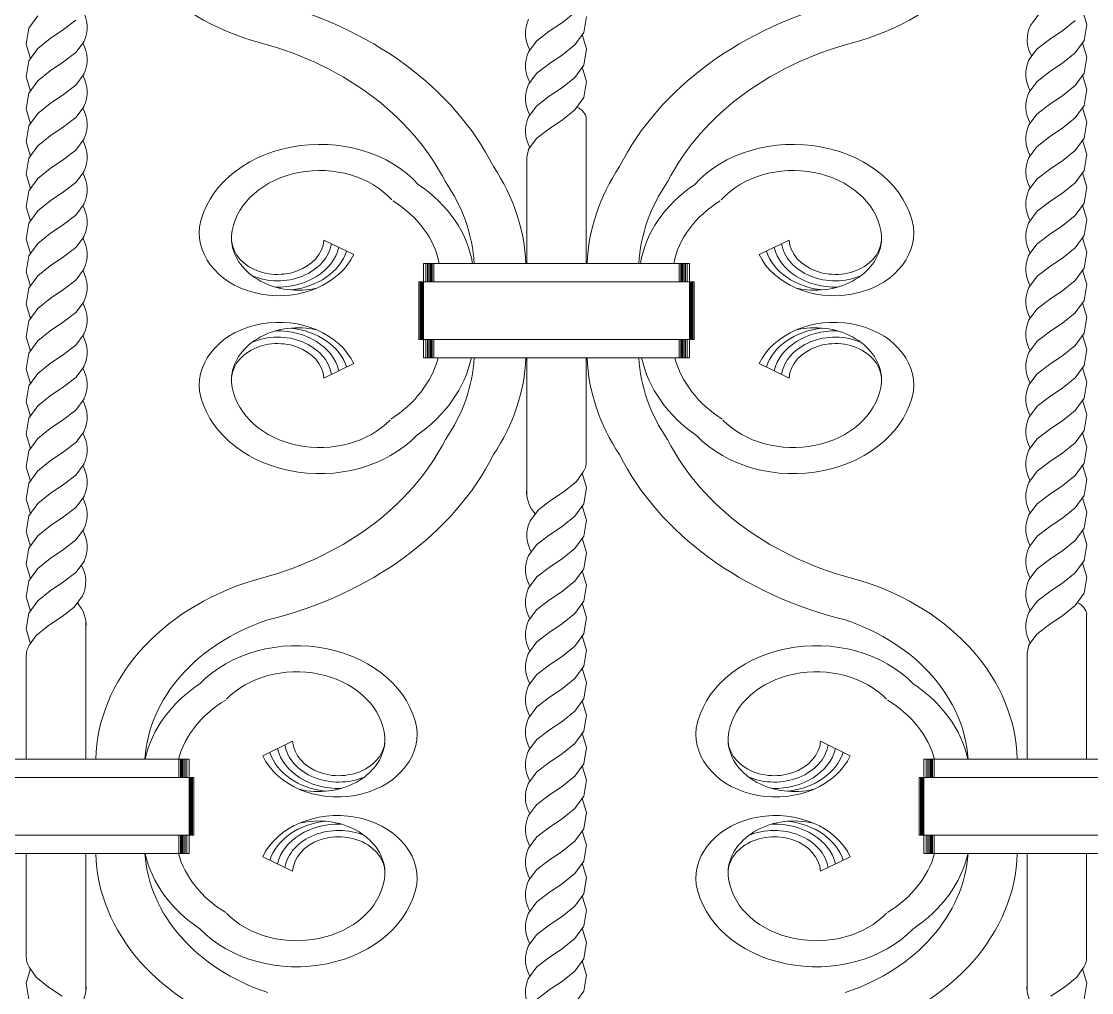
# Model space of a CAD drawing. Header units: inches. Extents: x 60.8 to 83.7, y 23.1 to 43.8.
# Drawn here: x 65.9705 to 66.3458, y 25.6661 to 26.0067 of the extents above; entities that cross this region are included whole.
import ezdxf

# ---------------------------------------------------------------- set-up
doc = ezdxf.new("R2010")
doc.units = ezdxf.units.IN
doc.header["$LTSCALE"] = 0.9
doc.header["$MEASUREMENT"] = 0

msp = doc.modelspace()

# ---------------------------------------------------------------- linework, layer by layer
at = {"lineweight": 9}
for p, q in [((66.34269, 26.01059), (66.34412, 26.00554)), ((65.9731, 26.00427), (65.97617, 26.00859)), ((65.98526, 26.00385), (65.98952, 26.00714)), ((66.16463, 26.00983), (66.16029, 26.00633)), ((66.16862, 26.0084), (66.1677, 26.00277)), ((66.3273, 26.00916), (66.32439, 26.00526)), ((66.34014, 26.00698), (66.33579, 26.00348)), ((65.97218, 25.99864), (65.9731, 26.00427)), ((65.98051, 26.0007), (65.98526, 26.00385)), ((66.15555, 26.00318), (66.15129, 25.99989)), ((66.16029, 26.00633), (66.15555, 26.00318)), ((66.1677, 26.00277), (66.16463, 25.99844)), ((66.32439, 26.00526), (66.32439, 26.00524)), ((66.33579, 26.00348), (66.33105, 26.00033)), ((66.34412, 26.00554), (66.34321, 25.99991)), ((65.97617, 25.9972), (65.98051, 26.0007)), ((65.98952, 25.99575), (65.99243, 25.99965)), ((65.99243, 25.99965), (65.99243, 25.99966)), ((66.15129, 25.99989), (66.14838, 25.99599)), ((66.16719, 26.00204), (66.16862, 25.997)), ((66.33105, 26.00033), (66.32679, 25.99704)), ((66.34321, 25.99991), (66.34014, 25.99559)), ((66.34269, 25.99919), (66.34412, 25.99415)), ((65.97362, 25.9936), (65.97218, 25.99864)), ((65.9731, 25.99287), (65.97617, 25.9972)), ((65.98526, 25.99246), (65.98952, 25.99575)), ((66.14838, 25.99599), (66.14837, 25.99597)), ((66.16463, 25.99844), (66.16029, 25.99494)), ((66.16862, 25.997), (66.1677, 25.99137)), ((66.32679, 25.99704), (66.32388, 25.99314)), ((66.34014, 25.99559), (66.33579, 25.99209)), ((65.97218, 25.98724), (65.9731, 25.99287)), ((65.98051, 25.9893), (65.98526, 25.99246)), ((66.15555, 25.99178), (66.15129, 25.9885)), ((66.16029, 25.99494), (66.15555, 25.99178)), ((66.1677, 25.99137), (66.16463, 25.98704)), ((66.32388, 25.99314), (66.32388, 25.99312)), ((66.33579, 25.99209), (66.33105, 25.98893)), ((66.34412, 25.99415), (66.34321, 25.98852)), ((65.97617, 25.9858), (65.98051, 25.9893)), ((65.98952, 25.98435), (65.99243, 25.98825)), ((65.99243, 25.98825), (65.99243, 25.98827)), ((66.15129, 25.9885), (66.14838, 25.9846)), ((66.16719, 25.99065), (66.16862, 25.98561)), ((66.33105, 25.98893), (66.32679, 25.98564)), ((66.34321, 25.98852), (66.34014, 25.98419)), ((66.34269, 25.9878), (66.34412, 25.98275)), ((65.97362, 25.9822), (65.97218, 25.98724)), ((65.9731, 25.98148), (65.97617, 25.9858)), ((65.98526, 25.98106), (65.98952, 25.98435)), ((66.14838, 25.9846), (66.14837, 25.98458)), ((66.16463, 25.98704), (66.16029, 25.98354)), ((66.16862, 25.98561), (66.1677, 25.97998)), ((66.32679, 25.98564), (66.32388, 25.98175)), ((66.34014, 25.98419), (66.33579, 25.98069)), ((65.97218, 25.97585), (65.9731, 25.98148)), ((65.98051, 25.97791), (65.98526, 25.98106)), ((66.15555, 25.98039), (66.15129, 25.9771)), ((66.16029, 25.98354), (66.15555, 25.98039)), ((66.32388, 25.98175), (66.32388, 25.98173)), ((66.33579, 25.98069), (66.33105, 25.97754)), ((66.34412, 25.98275), (66.34321, 25.97712)), ((65.97617, 25.97441), (65.98051, 25.97791)), ((65.98952, 25.97296), (65.99243, 25.97686)), ((65.99243, 25.97686), (65.99243, 25.97687)), ((66.15129, 25.9771), (66.14838, 25.9732)), ((66.1677, 25.97998), (66.16463, 25.97565)), ((66.33105, 25.97754), (66.32679, 25.97425)), ((66.34321, 25.97712), (66.34014, 25.9728)), ((66.34269, 25.9764), (66.34412, 25.97136)), ((65.97362, 25.97081), (65.97218, 25.97585)), ((65.9731, 25.97008), (65.97617, 25.97441)), ((65.98526, 25.96967), (65.98952, 25.97296)), ((66.14838, 25.9732), (66.14837, 25.97318)), ((66.16463, 25.97565), (66.16029, 25.97215)), ((66.32679, 25.97425), (66.32388, 25.97035)), ((66.34014, 25.9728), (66.33579, 25.9693)), ((65.97218, 25.96445), (65.9731, 25.97008)), ((65.98051, 25.96651), (65.98526, 25.96967)), ((66.15555, 25.96899), (66.15129, 25.96571)), ((66.16029, 25.97215), (66.15555, 25.96899)), ((66.16861, 25.92178), (66.16861, 25.97248)), ((66.32388, 25.97035), (66.32388, 25.97033)), ((66.33579, 25.9693), (66.33105, 25.96614)), ((66.34412, 25.97136), (66.34321, 25.96573)), ((65.97617, 25.96301), (65.98051, 25.96651)), ((65.98952, 25.96156), (65.99243, 25.96546)), ((65.99243, 25.96546), (65.99243, 25.96548)), ((66.15129, 25.96571), (66.14838, 25.96181)), ((66.33105, 25.96614), (66.32679, 25.96285)), ((66.34321, 25.96573), (66.34014, 25.9614)), ((65.97362, 25.95941), (65.97218, 25.96445)), ((65.9731, 25.95869), (65.97617, 25.96301)), ((65.98526, 25.95827), (65.98952, 25.96156)), ((66.14838, 25.96181), (66.14837, 25.96179)), ((66.32679, 25.96285), (66.32388, 25.95896)), ((66.34014, 25.9614), (66.33579, 25.9579)), ((66.34269, 25.96501), (66.34412, 25.95997)), ((65.97218, 25.95306), (65.9731, 25.95869)), ((65.98051, 25.95512), (65.98526, 25.95827)), ((66.32388, 25.95896), (66.32388, 25.95894)), ((66.33579, 25.9579), (66.33105, 25.95475)), ((66.34412, 25.95997), (66.34321, 25.95433)), ((65.97617, 25.95162), (65.98051, 25.95512)), ((65.98952, 25.95017), (65.99243, 25.95407)), ((65.99243, 25.95407), (65.99243, 25.95408)), ((66.1477, 25.92178), (66.1477, 25.95712)), ((66.33105, 25.95475), (66.32679, 25.95146)), ((66.34321, 25.95433), (66.34014, 25.95001)), ((65.97362, 25.94802), (65.97218, 25.95306)), ((65.9731, 25.94729), (65.97617, 25.95162)), ((65.98526, 25.94688), (65.98952, 25.95017)), ((66.32679, 25.95146), (66.32388, 25.94756)), ((66.34269, 25.95361), (66.34412, 25.94857)), ((65.97218, 25.94166), (65.9731, 25.94729)), ((65.98051, 25.94372), (65.98526, 25.94688)), ((66.32388, 25.94756), (66.32388, 25.94754)), ((66.33579, 25.94651), (66.33105, 25.94335)), ((66.34014, 25.95001), (66.33579, 25.94651)), ((66.34412, 25.94857), (66.34321, 25.94294)), ((65.97617, 25.94022), (65.98051, 25.94372)), ((65.98952, 25.93877), (65.99243, 25.94267)), ((65.99243, 25.94267), (65.99243, 25.94269)), ((66.33105, 25.94335), (66.32679, 25.94007)), ((66.34321, 25.94294), (66.34014, 25.93861)), ((65.97362, 25.93662), (65.97218, 25.94166)), ((65.9731, 25.9359), (65.97617, 25.94022)), ((66.32679, 25.94007), (66.32388, 25.93617)), ((66.34269, 25.94222), (66.34412, 25.93718)), ((65.97218, 25.93027), (65.9731, 25.9359)), ((65.98051, 25.93233), (65.98526, 25.93548)), ((65.98526, 25.93548), (65.98952, 25.93877)), ((66.32388, 25.93617), (66.32388, 25.93615)), ((66.33579, 25.93511), (66.33105, 25.93196)), ((66.34014, 25.93861), (66.33579, 25.93511)), ((66.34412, 25.93718), (66.34321, 25.93154)), ((65.97617, 25.92883), (65.98051, 25.93233)), ((65.98952, 25.92738), (65.99243, 25.93128)), ((65.99243, 25.93128), (65.99243, 25.93129)), ((66.33105, 25.93196), (66.32679, 25.92867)), ((66.34321, 25.93154), (66.34014, 25.92722)), ((65.97362, 25.92523), (65.97218, 25.93027)), ((65.9731, 25.9245), (65.97617, 25.92883)), ((66.08701, 25.92493), (66.07657, 25.93)), ((66.2293, 25.92493), (66.23974, 25.93)), ((66.32679, 25.92867), (66.32388, 25.92477)), ((66.34269, 25.93082), (66.34412, 25.92578)), ((65.97218, 25.91887), (65.9731, 25.9245)), ((65.98051, 25.92093), (65.98526, 25.92409)), ((65.98526, 25.92409), (65.98952, 25.92738)), ((66.32388, 25.92477), (66.32388, 25.92475)), ((66.34014, 25.92722), (66.33579, 25.92372)), ((66.34412, 25.92578), (66.34321, 25.92015)), ((65.97617, 25.91743), (65.98051, 25.92093)), ((66.11146, 25.92178), (66.11146, 25.88868)), ((66.11146, 25.92178), (66.11146, 25.91534)), ((66.11146, 25.92178), (66.11146, 25.91534)), ((66.11146, 25.92178), (66.11146, 25.88868)), ((66.11146, 25.92178), (66.20485, 25.92178)), ((66.20485, 25.92178), (66.11146, 25.92178)), ((66.11227, 25.92178), (66.11227, 25.91534)), ((66.11227, 25.92178), (66.11227, 25.91534)), ((66.11292, 25.92178), (66.11292, 25.91534)), ((66.11292, 25.92178), (66.11292, 25.91534)), ((66.11341, 25.92178), (66.11341, 25.91534)), ((66.11341, 25.92178), (66.11341, 25.91534)), ((66.11382, 25.92178), (66.11382, 25.91534)), ((66.11382, 25.92178), (66.11382, 25.91534)), ((66.11415, 25.92178), (66.11415, 25.91534)), ((66.11415, 25.92178), (66.11415, 25.91534)), ((66.11439, 25.92178), (66.11439, 25.91534)), ((66.11439, 25.92178), (66.11439, 25.91534)), ((66.11455, 25.92178), (66.11455, 25.91534)), ((66.11455, 25.92178), (66.11455, 25.91534)), ((66.11511, 25.92178), (66.11511, 25.91534)), ((66.11511, 25.92178), (66.11511, 25.91534)), ((66.2012, 25.92178), (66.2012, 25.91534)), ((66.2012, 25.92178), (66.2012, 25.91534)), ((66.20176, 25.92178), (66.20176, 25.91534)), ((66.20176, 25.92178), (66.20176, 25.91534)), ((66.20192, 25.92178), (66.20192, 25.91534)), ((66.20192, 25.92178), (66.20192, 25.91534)), ((66.20216, 25.92178), (66.20216, 25.91534)), ((66.20216, 25.92178), (66.20216, 25.91534)), ((66.20249, 25.92178), (66.20249, 25.91534)), ((66.20249, 25.92178), (66.20249, 25.91534)), ((66.2029, 25.92178), (66.2029, 25.91534)), ((66.2029, 25.92178), (66.2029, 25.91534)), ((66.20338, 25.92178), (66.20338, 25.91534)), ((66.20338, 25.92178), (66.20338, 25.91534)), ((66.20404, 25.92178), (66.20404, 25.91534)), ((66.20404, 25.92178), (66.20404, 25.91534)), ((66.20485, 25.92178), (66.20485, 25.88868)), ((66.20485, 25.92178), (66.20485, 25.91534)), ((66.20485, 25.92178), (66.20485, 25.91534)), ((66.20485, 25.92178), (66.20485, 25.88868)), ((66.33105, 25.92056), (66.32679, 25.91728)), ((66.33579, 25.92372), (66.33105, 25.92056)), ((66.34321, 25.92015), (66.34014, 25.91582)), ((65.97362, 25.91383), (65.97218, 25.91887)), ((65.9731, 25.91311), (65.97617, 25.91743)), ((65.98952, 25.91598), (65.99243, 25.91988)), ((65.99243, 25.91988), (65.99243, 25.9199)), ((66.32679, 25.91728), (66.32388, 25.91338)), ((66.34269, 25.91943), (66.34412, 25.91439)), ((65.97218, 25.90748), (65.9731, 25.91311)), ((65.98051, 25.90954), (65.98526, 25.91269)), ((65.98526, 25.91269), (65.98952, 25.91598)), ((66.10983, 25.91534), (66.10983, 25.89513)), ((66.10983, 25.91534), (66.10983, 25.89513)), ((66.10983, 25.91534), (66.20648, 25.91534)), ((66.20648, 25.91534), (66.10983, 25.91534)), ((66.11032, 25.91534), (66.11032, 25.89513)), ((66.11032, 25.91534), (66.11032, 25.89513)), ((66.11072, 25.91534), (66.11072, 25.89513)), ((66.11072, 25.91534), (66.11072, 25.89513)), ((66.11105, 25.91534), (66.11105, 25.89513)), ((66.11105, 25.91534), (66.11105, 25.89513)), ((66.11121, 25.91534), (66.11121, 25.89513)), ((66.11121, 25.91534), (66.11121, 25.89513)), ((66.2051, 25.91534), (66.2051, 25.89513)), ((66.2051, 25.91534), (66.2051, 25.89513)), ((66.20526, 25.91534), (66.20526, 25.89513)), ((66.20526, 25.91534), (66.20526, 25.89513)), ((66.20558, 25.91534), (66.20558, 25.89513)), ((66.20558, 25.91534), (66.20558, 25.89513)), ((66.20599, 25.91534), (66.20599, 25.89513)), ((66.20599, 25.91534), (66.20599, 25.89513)), ((66.20648, 25.91534), (66.20648, 25.89513)), ((66.20648, 25.91534), (66.20648, 25.89513)), ((66.32388, 25.91338), (66.32388, 25.91336)), ((66.34014, 25.91582), (66.33579, 25.91232)), ((66.34412, 25.91439), (66.34321, 25.90876)), ((65.97617, 25.90604), (65.98051, 25.90954)), ((66.33105, 25.90917), (66.32679, 25.90588)), ((66.33579, 25.91232), (66.33105, 25.90917)), ((66.34321, 25.90876), (66.34014, 25.90443)), ((65.97362, 25.90244), (65.97218, 25.90748)), ((65.9731, 25.90171), (65.97617, 25.90604)), ((65.98952, 25.90459), (65.99243, 25.90849)), ((65.99243, 25.90849), (65.99243, 25.9085)), ((66.32679, 25.90588), (66.32388, 25.90198)), ((66.34269, 25.90803), (66.34412, 25.90299)), ((65.97218, 25.89608), (65.9731, 25.90171)), ((65.98051, 25.89815), (65.98526, 25.9013)), ((65.98526, 25.9013), (65.98952, 25.90459)), ((66.32388, 25.90198), (66.32388, 25.90196)), ((66.34014, 25.90443), (66.33579, 25.90093)), ((66.34412, 25.90299), (66.34321, 25.89736)), ((65.97617, 25.89464), (65.98051, 25.89815)), ((66.33105, 25.89777), (66.32679, 25.89449)), ((66.33579, 25.90093), (66.33105, 25.89777)), ((65.97362, 25.89104), (65.97218, 25.89608)), ((65.9731, 25.89032), (65.97617, 25.89464)), ((65.98952, 25.89319), (65.99243, 25.89709)), ((65.99243, 25.89709), (65.99243, 25.89711)), ((66.10983, 25.89513), (66.20648, 25.89513)), ((66.20648, 25.89513), (66.10983, 25.89513)), ((66.11146, 25.89513), (66.11146, 25.88868)), ((66.11146, 25.89513), (66.11146, 25.88868)), ((66.11227, 25.89513), (66.11227, 25.88868)), ((66.11227, 25.89513), (66.11227, 25.88868)), ((66.11292, 25.89513), (66.11292, 25.88868)), ((66.11292, 25.89513), (66.11292, 25.88868)), ((66.11341, 25.89513), (66.11341, 25.88868)), ((66.11341, 25.89513), (66.11341, 25.88868)), ((66.11382, 25.89513), (66.11382, 25.88868)), ((66.11382, 25.89513), (66.11382, 25.88868)), ((66.11415, 25.89513), (66.11415, 25.88868)), ((66.11415, 25.89513), (66.11415, 25.88868)), ((66.11439, 25.89513), (66.11439, 25.88868)), ((66.11439, 25.89513), (66.11439, 25.88868)), ((66.11455, 25.89513), (66.11455, 25.88868)), ((66.11455, 25.89513), (66.11455, 25.88868)), ((66.11511, 25.89513), (66.11511, 25.88868)), ((66.11511, 25.89513), (66.11511, 25.88868)), ((66.2012, 25.89513), (66.2012, 25.88868)), ((66.2012, 25.89513), (66.2012, 25.88868)), ((66.20176, 25.89513), (66.20176, 25.88868)), ((66.20176, 25.89513), (66.20176, 25.88868)), ((66.20192, 25.89513), (66.20192, 25.88868)), ((66.20192, 25.89513), (66.20192, 25.88868)), ((66.20216, 25.89513), (66.20216, 25.88868)), ((66.20216, 25.89513), (66.20216, 25.88868)), ((66.20249, 25.89513), (66.20249, 25.88868)), ((66.20249, 25.89513), (66.20249, 25.88868)), ((66.2029, 25.89513), (66.2029, 25.88868)), ((66.2029, 25.89513), (66.2029, 25.88868)), ((66.20338, 25.89513), (66.20338, 25.88868)), ((66.20338, 25.89513), (66.20338, 25.88868)), ((66.20404, 25.89513), (66.20404, 25.88868)), ((66.20404, 25.89513), (66.20404, 25.88868)), ((66.20485, 25.89513), (66.20485, 25.88868)), ((66.20485, 25.89513), (66.20485, 25.88868)), ((66.32679, 25.89449), (66.32388, 25.89059)), ((66.34321, 25.89736), (66.34014, 25.89303)), ((66.34269, 25.89664), (66.34412, 25.8916)), ((65.97218, 25.88469), (65.9731, 25.89032)), ((65.98526, 25.88991), (65.98952, 25.89319)), ((66.32388, 25.89059), (66.32388, 25.89057)), ((66.34014, 25.89303), (66.33579, 25.88953)), ((66.34412, 25.8916), (66.34321, 25.88597)), ((65.97617, 25.88325), (65.98051, 25.88675)), ((65.98051, 25.88675), (65.98526, 25.88991)), ((66.08701, 25.8867), (66.07657, 25.88162)), ((66.11146, 25.88868), (66.20485, 25.88868)), ((66.20485, 25.88868), (66.11146, 25.88868)), ((66.1477, 25.84085), (66.1477, 25.88868)), ((66.16861, 25.85238), (66.16861, 25.88868)), ((66.2293, 25.8867), (66.23974, 25.88162)), ((66.33105, 25.88638), (66.32679, 25.88309)), ((66.33579, 25.88953), (66.33105, 25.88638)), ((65.97362, 25.87965), (65.97218, 25.88469)), ((65.9731, 25.87892), (65.97617, 25.88325)), ((65.98952, 25.8818), (65.99243, 25.8857)), ((65.99243, 25.8857), (65.99243, 25.88571)), ((66.32679, 25.88309), (66.32388, 25.87919)), ((66.34321, 25.88597), (66.34014, 25.88164)), ((66.34269, 25.88524), (66.34412, 25.8802)), ((65.97218, 25.87329), (65.9731, 25.87892)), ((65.98526, 25.87851), (65.98952, 25.8818)), ((66.32388, 25.87919), (66.32388, 25.87917)), ((66.34014, 25.88164), (66.33579, 25.87814)), ((66.34412, 25.8802), (66.34321, 25.87457)), ((65.97617, 25.87185), (65.98051, 25.87536)), ((65.98051, 25.87536), (65.98526, 25.87851)), ((66.33105, 25.87498), (66.32679, 25.8717)), ((66.33579, 25.87814), (66.33105, 25.87498)), ((65.97362, 25.86825), (65.97218, 25.87329)), ((65.9731, 25.86753), (65.97617, 25.87185)), ((65.98952, 25.8704), (65.99243, 25.8743)), ((65.99243, 25.8743), (65.99243, 25.87432)), ((66.32679, 25.8717), (66.32388, 25.8678)), ((66.34321, 25.87457), (66.34014, 25.87024)), ((66.34269, 25.87385), (66.34412, 25.86881)), ((65.97218, 25.8619), (65.9731, 25.86753)), ((65.98526, 25.86712), (65.98952, 25.8704)), ((66.32388, 25.8678), (66.32388, 25.86778)), ((66.34014, 25.87024), (66.33579, 25.86674)), ((66.34412, 25.86881), (66.34321, 25.86318)), ((65.97617, 25.86046), (65.98051, 25.86396)), ((65.98051, 25.86396), (65.98526, 25.86712)), ((66.33579, 25.86674), (66.33105, 25.86359)), ((65.97362, 25.85686), (65.97218, 25.8619)), ((65.9731, 25.85613), (65.97617, 25.86046)), ((65.98952, 25.85901), (65.99243, 25.86291)), ((65.99243, 25.86291), (65.99243, 25.86292)), ((66.32679, 25.8603), (66.32388, 25.8564)), ((66.33105, 25.86359), (66.32679, 25.8603)), ((66.34321, 25.86318), (66.34014, 25.85885)), ((66.34269, 25.86245), (66.34412, 25.85741)), ((65.98526, 25.85572), (65.98952, 25.85901)), ((66.32388, 25.8564), (66.32388, 25.85638)), ((66.34014, 25.85885), (66.33579, 25.85535)), ((66.34412, 25.85741), (66.34321, 25.85178)), ((65.97218, 25.8505), (65.9731, 25.85613)), ((65.97617, 25.84906), (65.98051, 25.85257)), ((65.98051, 25.85257), (65.98526, 25.85572)), ((66.33579, 25.85535), (66.33105, 25.85219)), ((65.97362, 25.84546), (65.97218, 25.8505)), ((65.9731, 25.84474), (65.97617, 25.84906)), ((65.98952, 25.84761), (65.99243, 25.85151)), ((65.99243, 25.85151), (65.99243, 25.85153)), ((66.32679, 25.84891), (66.32388, 25.84501)), ((66.33105, 25.85219), (66.32679, 25.84891)), ((66.34321, 25.85178), (66.34014, 25.84745)), ((66.34269, 25.85106), (66.34412, 25.84602)), ((65.98526, 25.84433), (65.98952, 25.84761)), ((66.16515, 25.84533), (66.1608, 25.84183)), ((66.16727, 25.84833), (66.16515, 25.84533)), ((66.16719, 25.84821), (66.16862, 25.84317)), ((66.32388, 25.84501), (66.32388, 25.84499)), ((66.34014, 25.84745), (66.33579, 25.84395)), ((66.34412, 25.84602), (66.34321, 25.84039)), ((65.97218, 25.83911), (65.9731, 25.84474)), ((65.98051, 25.84117), (65.98526, 25.84433)), ((66.1608, 25.84183), (66.15606, 25.83867)), ((66.16862, 25.84317), (66.1677, 25.83754)), ((66.33579, 25.84395), (66.33105, 25.8408)), ((65.97362, 25.83407), (65.97218, 25.83911)), ((65.9731, 25.83334), (65.97617, 25.83767)), ((65.97617, 25.83767), (65.98051, 25.84117)), ((65.98952, 25.83622), (65.99243, 25.84012)), ((65.99243, 25.84012), (65.99243, 25.84013)), ((66.15606, 25.83867), (66.1518, 25.83538)), ((66.1677, 25.83754), (66.16463, 25.83321)), ((66.32679, 25.83751), (66.32388, 25.83361)), ((66.33105, 25.8408), (66.32679, 25.83751)), ((66.34321, 25.84039), (66.34014, 25.83606)), ((66.34269, 25.83966), (66.34412, 25.83462)), ((65.98526, 25.83293), (65.98952, 25.83622)), ((66.1518, 25.83538), (66.14889, 25.83149)), ((66.16719, 25.83681), (66.16862, 25.83177)), ((66.34014, 25.83606), (66.33579, 25.83256)), ((66.34412, 25.83462), (66.34321, 25.82899)), ((65.97218, 25.82771), (65.9731, 25.83334)), ((65.98051, 25.82978), (65.98526, 25.83293)), ((66.14889, 25.83149), (66.14889, 25.83147)), ((66.16463, 25.83321), (66.16029, 25.82971)), ((66.16862, 25.83177), (66.1677, 25.82614)), ((66.32388, 25.83361), (66.32388, 25.8336)), ((66.33579, 25.83256), (66.33105, 25.8294)), ((65.97362, 25.82267), (65.97218, 25.82771)), ((65.9731, 25.82195), (65.97617, 25.82628)), ((65.97617, 25.82628), (65.98051, 25.82978)), ((65.98952, 25.82482), (65.99243, 25.82872)), ((65.99243, 25.82872), (65.99243, 25.82874)), ((66.15555, 25.82655), (66.15129, 25.82327)), ((66.16029, 25.82971), (66.15555, 25.82655)), ((66.33105, 25.8294), (66.32679, 25.82612)), ((66.34321, 25.82899), (66.34014, 25.82467)), ((66.34269, 25.82827), (66.34412, 25.82323)), ((65.98526, 25.82154), (65.98952, 25.82482)), ((66.15129, 25.82327), (66.14838, 25.81937)), ((66.1677, 25.82614), (66.16463, 25.82181)), ((66.16719, 25.82542), (66.16862, 25.82038)), ((66.32679, 25.82612), (66.32388, 25.82222)), ((66.34014, 25.82467), (66.33579, 25.82116)), ((66.34412, 25.82323), (66.34321, 25.8176)), ((65.97218, 25.81632), (65.9731, 25.82195)), ((65.98051, 25.81838), (65.98526, 25.82154)), ((66.14838, 25.81937), (66.14837, 25.81935)), ((66.16463, 25.82181), (66.16029, 25.81831)), ((66.16862, 25.82038), (66.1677, 25.81475)), ((66.32388, 25.82222), (66.32388, 25.8222)), ((66.33579, 25.82116), (66.33105, 25.81801)), ((65.97362, 25.81128), (65.97218, 25.81632)), ((65.97617, 25.81488), (65.98051, 25.81838)), ((65.98952, 25.81343), (65.99243, 25.81733)), ((65.99243, 25.81733), (65.99243, 25.81735)), ((66.15555, 25.81516), (66.15129, 25.81187)), ((66.16029, 25.81831), (66.15555, 25.81516)), ((66.33105, 25.81801), (66.32679, 25.81472)), ((66.34321, 25.8176), (66.34014, 25.81327)), ((66.34269, 25.81687), (66.34412, 25.81183)), ((65.9731, 25.81055), (65.97617, 25.81488)), ((65.98526, 25.81014), (65.98952, 25.81343)), ((66.15129, 25.81187), (66.14838, 25.80797)), ((66.1677, 25.81475), (66.16463, 25.81042)), ((66.16719, 25.81402), (66.16862, 25.80898)), ((66.32679, 25.81472), (66.32388, 25.81082)), ((66.34014, 25.81327), (66.33579, 25.80977)), ((66.34412, 25.81183), (66.34321, 25.8062)), ((65.97218, 25.80492), (65.9731, 25.81055)), ((65.98051, 25.80699), (65.98526, 25.81014)), ((66.14838, 25.80797), (66.14837, 25.80795)), ((66.16463, 25.81042), (66.16029, 25.80692)), ((66.16862, 25.80898), (66.1677, 25.80335)), ((66.32388, 25.81082), (66.32388, 25.81081)), ((66.33579, 25.80977), (66.33105, 25.80661)), ((65.97362, 25.79988), (65.97218, 25.80492)), ((65.97617, 25.80349), (65.98051, 25.80699)), ((65.98901, 25.80131), (65.99192, 25.80521)), ((65.99192, 25.80521), (65.99192, 25.80523)), ((66.15555, 25.80376), (66.15129, 25.80048)), ((66.16029, 25.80692), (66.15555, 25.80376)), ((66.33105, 25.80661), (66.32679, 25.80333)), ((66.34321, 25.8062), (66.34014, 25.80188)), ((65.9731, 25.79916), (65.97617, 25.80349)), ((65.98474, 25.79802), (65.98901, 25.80131)), ((66.15129, 25.80048), (66.14838, 25.79658)), ((66.1677, 25.80335), (66.16463, 25.79902)), ((66.16719, 25.80263), (66.16862, 25.79759)), ((66.32679, 25.80333), (66.32388, 25.79943)), ((66.34014, 25.80188), (66.33579, 25.79837)), ((65.97218, 25.79353), (65.9731, 25.79916)), ((65.98, 25.79487), (65.98474, 25.79802)), ((66.14838, 25.79658), (66.14837, 25.79656)), ((66.16463, 25.79902), (66.16029, 25.79552)), ((66.16862, 25.79759), (66.1677, 25.79196)), ((66.32388, 25.79943), (66.32388, 25.79941)), ((66.33579, 25.79837), (66.33105, 25.79522)), ((66.34411, 25.74801), (66.34411, 25.79871)), ((65.97362, 25.78849), (65.97218, 25.79353)), ((65.97566, 25.79137), (65.98, 25.79487)), ((65.99311, 25.79584), (65.99311, 25.74801)), ((66.16029, 25.79552), (66.15555, 25.79237)), ((66.33105, 25.79522), (66.32679, 25.79193)), ((65.97353, 25.78837), (65.97566, 25.79137)), ((66.15129, 25.78908), (66.14838, 25.78518)), ((66.15555, 25.79237), (66.15129, 25.78908)), ((66.1677, 25.79196), (66.16463, 25.78763)), ((66.16719, 25.79123), (66.16862, 25.78619)), ((66.32679, 25.79193), (66.32388, 25.78803)), ((66.14838, 25.78518), (66.14837, 25.78516)), ((66.16463, 25.78763), (66.16029, 25.78413)), ((66.16862, 25.78619), (66.1677, 25.78056)), ((66.32388, 25.78803), (66.32388, 25.78802)), ((65.97219, 25.78432), (65.97219, 25.74801)), ((66.16029, 25.78413), (66.15555, 25.78097)), ((66.3232, 25.74801), (66.3232, 25.78334)), ((66.15129, 25.77769), (66.14838, 25.77379)), ((66.15555, 25.78097), (66.15129, 25.77769)), ((66.1677, 25.78056), (66.16463, 25.77623)), ((66.16719, 25.77984), (66.16862, 25.7748)), ((66.14838, 25.77379), (66.14837, 25.77377)), ((66.16463, 25.77623), (66.16029, 25.77273)), ((66.16862, 25.7748), (66.1677, 25.76917)), ((66.16029, 25.77273), (66.15555, 25.76958)), ((66.15129, 25.76629), (66.14838, 25.76239)), ((66.15555, 25.76958), (66.15129, 25.76629)), ((66.1677, 25.76917), (66.16463, 25.76484)), ((66.16719, 25.76844), (66.16862, 25.7634)), ((66.14838, 25.76239), (66.14837, 25.76237)), ((66.16463, 25.76484), (66.16029, 25.76134)), ((66.16862, 25.7634), (66.1677, 25.75777)), ((66.16029, 25.76134), (66.15555, 25.75818)), ((66.15129, 25.7549), (66.14838, 25.751)), ((66.15555, 25.75818), (66.15129, 25.7549)), ((66.1677, 25.75777), (66.16463, 25.75345)), ((66.16719, 25.75705), (66.16862, 25.75201)), ((66.05511, 25.74916), (66.06555, 25.75423)), ((66.16463, 25.75345), (66.16029, 25.74994)), ((66.16862, 25.75201), (66.1677, 25.74638)), ((66.26119, 25.74916), (66.25076, 25.75423)), ((66.02935, 25.74801), (65.93595, 25.74801)), ((66.0257, 25.74156), (66.0257, 25.74801)), ((66.02625, 25.74156), (66.02625, 25.74801)), ((66.02642, 25.74156), (66.02642, 25.74801)), ((66.02666, 25.74156), (66.02666, 25.74801)), ((66.02699, 25.74156), (66.02699, 25.74801)), ((66.02739, 25.74156), (66.02739, 25.74801)), ((66.02788, 25.74156), (66.02788, 25.74801)), ((66.02853, 25.74156), (66.02853, 25.74801)), ((66.02935, 25.74156), (66.02935, 25.74801)), ((66.02935, 25.73146), (66.02935, 25.74801)), ((66.14838, 25.751), (66.14837, 25.75098)), ((66.16029, 25.74994), (66.15555, 25.74679)), ((66.28696, 25.74801), (66.38035, 25.74801)), ((66.28696, 25.73146), (66.28696, 25.74801)), ((66.28696, 25.74156), (66.28696, 25.74801)), ((66.28778, 25.74156), (66.28778, 25.74801)), ((66.28843, 25.74156), (66.28843, 25.74801)), ((66.28892, 25.74156), (66.28892, 25.74801)), ((66.28932, 25.74156), (66.28932, 25.74801)), ((66.28965, 25.74156), (66.28965, 25.74801)), ((66.28989, 25.74156), (66.28989, 25.74801)), ((66.29006, 25.74156), (66.29006, 25.74801)), ((66.29061, 25.74156), (66.29061, 25.74801)), ((66.15555, 25.74679), (66.15129, 25.7435)), ((66.1677, 25.74638), (66.16463, 25.74205)), ((66.16719, 25.74565), (66.16862, 25.74061)), ((66.03098, 25.74156), (65.93433, 25.74156)), ((66.02959, 25.73146), (66.02959, 25.74156)), ((66.02976, 25.73146), (66.02976, 25.74156)), ((66.03008, 25.73146), (66.03008, 25.74156)), ((66.03049, 25.73146), (66.03049, 25.74156)), ((66.03098, 25.73146), (66.03098, 25.74156)), ((66.15129, 25.7435), (66.14838, 25.7396)), ((66.16463, 25.74205), (66.16029, 25.73855)), ((66.16862, 25.74061), (66.1677, 25.73498)), ((66.28533, 25.74156), (66.38198, 25.74156)), ((66.28533, 25.73146), (66.28533, 25.74156)), ((66.28582, 25.73146), (66.28582, 25.74156)), ((66.28623, 25.73146), (66.28623, 25.74156)), ((66.28655, 25.73146), (66.28655, 25.74156)), ((66.28672, 25.73146), (66.28672, 25.74156)), ((66.14838, 25.7396), (66.14837, 25.73959)), ((66.16029, 25.73855), (66.15555, 25.73539)), ((66.15555, 25.73539), (66.15129, 25.73211)), ((66.1677, 25.73498), (66.1652, 25.73146)), ((66.16719, 25.73426), (66.16798, 25.73146)), ((66.02935, 25.73146), (66.02935, 25.71491)), ((66.02959, 25.73146), (66.02959, 25.72136)), ((66.02976, 25.73146), (66.02976, 25.72136)), ((66.03008, 25.73146), (66.03008, 25.72136)), ((66.03049, 25.73146), (66.03049, 25.72136)), ((66.03098, 25.73146), (66.03098, 25.72136)), ((66.1508, 25.73146), (66.14838, 25.72821)), ((66.15129, 25.73211), (66.1508, 25.73146)), ((66.16463, 25.73066), (66.16029, 25.72715)), ((66.1652, 25.73146), (66.16463, 25.73066)), ((66.16862, 25.72922), (66.1677, 25.72359)), ((66.16798, 25.73146), (66.16862, 25.72922)), ((66.28533, 25.73146), (66.28533, 25.72136)), ((66.28582, 25.73146), (66.28582, 25.72136)), ((66.28623, 25.73146), (66.28623, 25.72136)), ((66.28655, 25.73146), (66.28655, 25.72136)), ((66.28672, 25.73146), (66.28672, 25.72136)), ((66.28696, 25.73146), (66.28696, 25.71491)), ((66.14838, 25.72821), (66.14837, 25.72819)), ((66.16029, 25.72715), (66.15555, 25.724)), ((66.03098, 25.72136), (65.93433, 25.72136)), ((66.0257, 25.72136), (66.0257, 25.71491)), ((66.02625, 25.72136), (66.02625, 25.71491)), ((66.02642, 25.72136), (66.02642, 25.71491)), ((66.02666, 25.72136), (66.02666, 25.71491)), ((66.02699, 25.72136), (66.02699, 25.71491)), ((66.02739, 25.72136), (66.02739, 25.71491)), ((66.02788, 25.72136), (66.02788, 25.71491)), ((66.02853, 25.72136), (66.02853, 25.71491)), ((66.02935, 25.72136), (66.02935, 25.71491)), ((66.15555, 25.724), (66.15129, 25.72071)), ((66.1677, 25.72359), (66.16463, 25.71926)), ((66.16719, 25.72286), (66.16862, 25.71782)), ((66.28533, 25.72136), (66.38198, 25.72136)), ((66.28696, 25.72136), (66.28696, 25.71491)), ((66.28778, 25.72136), (66.28778, 25.71491)), ((66.28843, 25.72136), (66.28843, 25.71491)), ((66.28892, 25.72136), (66.28892, 25.71491)), ((66.28932, 25.72136), (66.28932, 25.71491)), ((66.28965, 25.72136), (66.28965, 25.71491)), ((66.28989, 25.72136), (66.28989, 25.71491)), ((66.29006, 25.72136), (66.29006, 25.71491)), ((66.29061, 25.72136), (66.29061, 25.71491)), ((66.15129, 25.72071), (66.14838, 25.71681)), ((66.16463, 25.71926), (66.16029, 25.71576)), ((66.16862, 25.71782), (66.1677, 25.71219)), ((66.02935, 25.71491), (65.93595, 25.71491)), ((65.97219, 25.6786), (65.97219, 25.71491)), ((65.99311, 25.66708), (65.99311, 25.71491)), ((66.05511, 25.71376), (66.06555, 25.70869)), ((66.14838, 25.71681), (66.14837, 25.7168)), ((66.16029, 25.71576), (66.15555, 25.7126)), ((66.26119, 25.71376), (66.25076, 25.70869)), ((66.28696, 25.71491), (66.38035, 25.71491)), ((66.3232, 25.66708), (66.3232, 25.71491)), ((66.34411, 25.6786), (66.34411, 25.71491)), ((66.15555, 25.7126), (66.15129, 25.70932)), ((66.1677, 25.71219), (66.16463, 25.70787)), ((66.16719, 25.71147), (66.16862, 25.70643)), ((66.15129, 25.70932), (66.14838, 25.70542)), ((66.16463, 25.70787), (66.16029, 25.70436)), ((66.16862, 25.70643), (66.1677, 25.7008)), ((66.14838, 25.70542), (66.14837, 25.7054)), ((66.16029, 25.70436), (66.15555, 25.70121)), ((66.15555, 25.70121), (66.15129, 25.69792)), ((66.1677, 25.7008), (66.16463, 25.69647)), ((66.16719, 25.70007), (66.16862, 25.69503)), ((66.15129, 25.69792), (66.14838, 25.69402)), ((66.16463, 25.69647), (66.16029, 25.69297)), ((66.16862, 25.69503), (66.1677, 25.6894)), ((66.14838, 25.69402), (66.14837, 25.69401)), ((66.16029, 25.69297), (66.15555, 25.68981)), ((66.15555, 25.68981), (66.15129, 25.68653)), ((66.1677, 25.6894), (66.16463, 25.68508)), ((66.16719, 25.68868), (66.16862, 25.68364)), ((66.15129, 25.68653), (66.14838, 25.68263)), ((66.16463, 25.68508), (66.16029, 25.68157)), ((66.16862, 25.68364), (66.1677, 25.67801)), ((66.14838, 25.68263), (66.14837, 25.68261)), ((66.16029, 25.68157), (66.15555, 25.67842)), ((66.15555, 25.67842), (66.15129, 25.67513)), ((66.1677, 25.67801), (66.16463, 25.67368)), ((66.16719, 25.67728), (66.16862, 25.67224)), ((65.97362, 25.67443), (65.97218, 25.66939)), ((65.97353, 25.67455), (65.97566, 25.67155)), ((66.15129, 25.67513), (66.14838, 25.67123)), ((66.16463, 25.67368), (66.16029, 25.67018)), ((66.34278, 25.67455), (66.34065, 25.67155)), ((66.34269, 25.67443), (66.34412, 25.66939)), ((65.97218, 25.66939), (65.9731, 25.66376)), ((65.97566, 25.67155), (65.98, 25.66805)), ((66.14838, 25.67123), (66.14837, 25.67122)), ((66.16029, 25.67018), (66.15555, 25.66703)), ((66.16862, 25.67224), (66.1677, 25.66661)), ((66.34065, 25.67155), (66.33631, 25.66805)), ((66.34412, 25.66939), (66.34321, 25.66376)), ((65.98, 25.66805), (65.98474, 25.6649)), ((66.15555, 25.66703), (66.15129, 25.66374)), ((66.1677, 25.66661), (66.16463, 25.66229)), ((66.33631, 25.66805), (66.33157, 25.6649))]:
    msp.add_line(p, q, dxfattribs=at)
at = {"lineweight": 9, "extrusion": (0, 0, -1)}
for centre, major_axis, start_param, end_param in [((66.0833, 26.0638), (0.08676, 0), 1.946654, 3.122047), ((66.23301, 26.0638), (-0.08676, 0), 3.161138, 4.336531), ((65.97543, 26.00462), (-0.01812, 0), 2.723114, 3.497742), ((66.01952, 25.91885), (0.12551, 0), -1.268707, -0.380418), ((66.29679, 25.91885), (-0.12551, 0), 0.380418, 1.268707), ((66.16537, 26.00241), (0.01812, 0), 2.723114, 3.497742), ((66.34139, 26.00028), (-0.01812, 0), -0.418478, 0.356149), ((65.97543, 25.99323), (-0.01812, 0), 2.723114, 3.497742), ((66.01952, 25.91885), (-0.10733, 0), 1.872886, 2.761174), ((66.29679, 25.91885), (0.10733, 0), 3.522011, 4.4103), ((66.16537, 25.99101), (0.01812, 0), 2.723114, 3.497742), ((66.34087, 25.98816), (-0.01812, 0), -0.418478, 0.356149), ((65.97543, 25.98183), (-0.01812, 0), 2.723114, 3.497742), ((66.16537, 25.97962), (0.01812, 0), 2.723114, 3.497742), ((66.34087, 25.97677), (-0.01812, 0), -0.418478, 0.356149), ((66.16213, 25.97215), (0.00649, 0), -1.056819, -0.064307), ((65.97543, 25.97044), (-0.01812, 0), 2.723114, 3.497742), ((66.16537, 25.96822), (0.01812, 0), 2.723114, 3.497742), ((66.34087, 25.96537), (-0.01812, 0), -0.418478, 0.356149), ((66.07512, 25.92984), (0.04258, 0), 3.284716, 5.66399), ((66.24119, 25.92984), (0.04258, 0), 3.760788, 6.140062), ((65.97543, 25.95904), (-0.01812, 0), 2.723114, 3.497742), ((66.17205, 25.95727), (0.02436, 0), 3.133545, 3.378221), ((66.34087, 25.95398), (-0.01812, 0), -0.418478, 0.356149), ((66.07512, 25.92984), (0.03101, 0), 3.284716, 5.66399), ((66.04726, 25.91888), (0.10026, 0), -0.482989, -0.036611), ((66.26905, 25.91888), (0.10026, 0), 3.178204, 3.624581), ((66.24119, 25.92984), (0.03101, 0), 3.760788, 6.140062), ((65.97543, 25.94765), (-0.01812, 0), 2.723114, 3.497742), ((66.0468, 25.91897), (0.08255, 0), -0.501645, -0.043017), ((66.26951, 25.91897), (-0.08255, 0), 0.043017, 0.501645), ((66.07422, 25.91632), (0.05489, 0), -0.865728, -0.126108), ((66.24208, 25.91632), (-0.05489, 0), 0.126108, 0.865728), ((66.34087, 25.94258), (-0.01812, 0), -0.418478, 0.356149), ((66.07405, 25.9165), (-0.04351, 0), 2.231024, 2.98765), ((66.24226, 25.9165), (-0.04351, 0), 0.153942, 0.910569), ((65.97543, 25.93625), (-0.01812, 0), 2.723114, 3.497742), ((66.34087, 25.93119), (0.01812, 0), 2.723114, 3.497742), ((66.06079, 25.93259), (0.02795, 0), 0.353764, 3.23469), ((66.06035, 25.9308), (-0.01625, 0), 3.20358, 6.482313), ((66.25551, 25.93259), (0.02795, 0), -0.093098, 2.787829), ((66.25595, 25.9308), (0.01625, 0), -0.199128, 3.079605), ((65.97543, 25.92486), (-0.01812, 0), 2.723114, 3.497742), ((66.06747, 25.93086), (-0.02334, 0), 4.422247, 6.202245), ((66.06035, 25.9308), (0.01908, 0), 0.139349, 2.059224), ((66.25595, 25.9308), (-0.01908, 0), 4.223961, 6.143837), ((66.24884, 25.93086), (0.02334, 0), 0.08094, 1.860939), ((66.06035, 25.9308), (0.02191, 0), 0.195046, 1.604564), ((66.0619, 25.93087), (-0.02342, 0), 3.400397, 4.58213), ((66.2544, 25.93087), (0.02342, 0), 1.701055, 2.882789), ((66.25595, 25.9308), (-0.02191, 0), 4.678621, 6.08814), ((66.34087, 25.91979), (-0.01812, 0), -0.418478, 0.356149), ((65.97543, 25.91346), (0.01812, 0), -0.418478, 0.356149), ((66.34087, 25.9084), (-0.01812, 0), -0.418478, 0.356149), ((65.97543, 25.90207), (-0.01812, 0), 2.723114, 3.497742), ((66.06079, 25.87903), (0.02795, 0), 3.048495, 5.929422), ((66.25551, 25.87903), (0.02795, 0), 3.495356, 6.376283), ((66.34087, 25.897), (-0.01812, 0), -0.418478, 0.356149), ((66.06747, 25.88077), (-0.02334, 0), 0.08094, 1.860939), ((66.06035, 25.88083), (0.02191, 0), 4.678621, 6.08814), ((66.0619, 25.88075), (0.02342, 0), -1.440537, -0.258804), ((66.2544, 25.88075), (-0.02342, 0), 0.258804, 1.440537), ((66.25595, 25.88083), (-0.02191, 0), 0.195046, 1.604564), ((66.24884, 25.88077), (-0.02334, 0), 1.280654, 3.060652), ((65.97543, 25.89067), (-0.01812, 0), 2.723114, 3.497742), ((66.06035, 25.88083), (-0.01625, 0), -0.199128, 3.079605), ((66.06035, 25.88083), (0.01908, 0), 4.223961, 6.143837), ((66.25595, 25.88083), (-0.01908, 0), 0.139349, 2.059224), ((66.25595, 25.88083), (0.01625, 0), 3.20358, 6.482313), ((66.34087, 25.88561), (-0.01812, 0), -0.418478, 0.356149), ((66.07011, 25.89633), (-0.04748, 0), 3.346569, 4.030972), ((66.06988, 25.89658), (-0.05926, 0), 3.31084, 3.991884), ((66.0468, 25.89149), (-0.08255, 0), 3.184609, 3.643237), ((66.04726, 25.89159), (-0.10026, 0), 3.178204, 3.624581), ((66.26905, 25.89159), (0.10026, 0), 2.658604, 3.104981), ((66.26951, 25.89149), (0.08255, 0), 2.639948, 3.098576), ((66.24643, 25.89658), (-0.05926, 0), -0.850292, -0.169247), ((66.2462, 25.89633), (-0.04748, 0), -0.889379, -0.204977), ((65.97543, 25.87928), (-0.01812, 0), 2.723114, 3.497742), ((66.34087, 25.87421), (-0.01812, 0), -0.418478, 0.356149), ((66.07512, 25.88178), (0.04258, 0), 0.651749, 2.998469), ((66.07512, 25.88178), (0.03101, 0), 0.651749, 2.998469), ((66.24119, 25.88178), (0.04258, 0), 0.143123, 2.489844), ((66.24119, 25.88178), (-0.03101, 0), 3.284716, 5.631437), ((65.97543, 25.86788), (-0.01812, 0), 2.723114, 3.497742), ((66.34087, 25.86282), (-0.01812, 0), -0.418478, 0.356149), ((65.97543, 25.85649), (-0.01812, 0), 2.723114, 3.497742), ((66.01952, 25.89162), (0.10733, 0), 0.380418, 1.268707), ((66.29679, 25.89162), (-0.10733, 0), -1.268707, -0.380418), ((66.34087, 25.85142), (-0.01812, 0), -0.418478, 0.356149), ((66.01952, 25.89162), (0.12551, 0), 0.380418, 1.268707), ((66.29679, 25.89162), (-0.12551, 0), -1.268707, -0.380418), ((65.97543, 25.84509), (-0.01812, 0), 2.723114, 3.497742), ((66.15815, 25.85238), (0.01046, 0), 0, 0.51147), ((66.34087, 25.84003), (-0.01812, 0), -0.418478, 0.356149), ((66.16487, 25.8417), (0.01721, 0), 2.535729, 3.203825), ((65.97543, 25.8337), (-0.01812, 0), 2.723114, 3.497742), ((66.16588, 25.82651), (-0.01812, 0), -0.418478, 0.356149), ((66.34087, 25.82863), (-0.01812, 0), -0.418478, 0.356149), ((65.97543, 25.82231), (-0.01812, 0), 2.723114, 3.497742), ((66.16537, 25.81439), (-0.01812, 0), -0.418478, 0.356149), ((66.34087, 25.81724), (-0.01812, 0), -0.418478, 0.356149), ((65.97492, 25.81019), (-0.01812, 0), 2.723114, 3.497742), ((66.0833, 25.74667), (-0.08676, 0), 0.019545, 1.194939), ((66.16537, 25.80299), (-0.01812, 0), -0.418478, 0.356149), ((66.23301, 25.74667), (0.08676, 0), -1.194939, -0.019545), ((66.34087, 25.80585), (-0.01812, 0), -0.418478, 0.356149), ((65.97594, 25.795), (-0.01721, 0), 2.535729, 3.203825), ((66.33764, 25.79838), (0.00649, 0), -1.056819, -0.064307), ((66.08455, 25.74521), (-0.07084, 0), 0.050042, 1.169155), ((66.16537, 25.7916), (-0.01812, 0), -0.418478, 0.356149), ((66.23175, 25.74521), (0.07084, 0), -1.169155, -0.050042), ((66.34087, 25.79445), (-0.01812, 0), -0.418478, 0.356149), ((66.06701, 25.75407), (-0.04258, 0), 0.651749, 2.998469), ((66.2493, 25.75407), (-0.04258, 0), 0.143123, 2.489844), ((65.98265, 25.78432), (0.01046, 0), 3.141593, 3.653063), ((66.16537, 25.7802), (-0.01812, 0), -0.418478, 0.356149), ((66.34755, 25.7835), (0.02436, 0), 3.133545, 3.378221), ((66.06701, 25.75407), (-0.03101, 0), 0.651749, 2.998469), ((66.2493, 25.75407), (-0.03101, 0), 0.143123, 2.489844), ((66.06959, 25.74023), (0.05661, 0), 3.316258, 4.013205), ((66.16537, 25.76881), (-0.01812, 0), -0.418478, 0.356149), ((66.24672, 25.74023), (0.05661, 0), -0.871612, -0.174665), ((66.06943, 25.7405), (0.04491, 0), 3.354626, 4.058509), ((66.24688, 25.7405), (0.04491, 0), -0.916917, -0.213033), ((66.16537, 25.75741), (-0.01812, 0), -0.418478, 0.356149), ((66.08133, 25.75682), (0.02795, 0), -0.093098, 2.787829), ((66.23498, 25.75682), (-0.02795, 0), 3.495356, 6.376283), ((66.08177, 25.75503), (0.01625, 0), -0.199128, 3.079605), ((66.23454, 25.75503), (-0.01625, 0), 3.20358, 6.482313), ((66.08177, 25.75503), (-0.02191, 0), 4.678621, 6.08814), ((66.08177, 25.75503), (0.01908, 0), 1.082368, 3.002244), ((66.07466, 25.75509), (-0.02334, 0), 3.222533, 5.002531), ((66.24165, 25.75509), (0.02334, 0), 1.280654, 3.060652), ((66.23454, 25.75503), (0.01908, 0), 0.139349, 2.059224), ((66.23454, 25.75503), (0.02191, 0), 0.195046, 1.604564), ((66.08022, 25.7551), (0.02342, 0), 1.701055, 2.882789), ((66.16537, 25.74602), (-0.01812, 0), -0.418478, 0.356149), ((66.23609, 25.7551), (-0.02342, 0), 3.400397, 4.58213), ((66.16537, 25.73463), (-0.01812, 0), -0.222617, 0.356149), ((66.08133, 25.7061), (-0.02795, 0), 0.353764, 3.23469), ((66.16537, 25.73463), (0.01812, 0), 2.723114, 2.918976), ((66.23498, 25.7061), (0.02795, 0), 3.048495, 5.929422), ((66.08022, 25.70782), (-0.02342, 0), 0.258804, 1.440537), ((66.08177, 25.70789), (-0.02191, 0), 0.195046, 1.604564), ((66.07466, 25.70783), (0.02334, 0), 4.422247, 6.202245), ((66.16537, 25.72323), (-0.01812, 0), -0.418478, 0.356149), ((66.24165, 25.70783), (0.02334, 0), 3.222533, 5.002531), ((66.23454, 25.70789), (-0.02191, 0), 1.537028, 2.946547), ((66.23609, 25.70782), (0.02342, 0), -1.440537, -0.258804), ((66.08177, 25.70789), (-0.01908, 0), 0.139349, 2.059224), ((66.08177, 25.70789), (0.01625, 0), 3.20358, 6.482313), ((66.23454, 25.70789), (0.01625, 0), 2.942465, 6.221198), ((66.23454, 25.70789), (0.01908, 0), 4.223961, 6.143837), ((66.0833, 25.71625), (0.08676, 0), 1.946654, 3.122047), ((66.08455, 25.71771), (-0.07084, 0), -1.169155, -0.050042), ((66.06959, 25.7227), (-0.05661, 0), -0.871612, -0.174665), ((66.06943, 25.72242), (-0.04491, 0), -0.916917, -0.213033), ((66.16537, 25.71184), (-0.01812, 0), -0.418478, 0.356149), ((66.23175, 25.71771), (0.07084, 0), 0.050042, 1.169155), ((66.23301, 25.71625), (-0.08676, 0), 3.161138, 4.336531), ((66.24688, 25.72242), (0.04491, 0), 0.213033, 0.916917), ((66.24672, 25.7227), (-0.05661, 0), 3.316258, 4.013205), ((66.06701, 25.70885), (0.04258, 0), 0.143123, 2.489844), ((66.06701, 25.70885), (0.03101, 0), 0.143123, 2.489844), ((66.16537, 25.70044), (0.01812, 0), 2.723114, 3.497742), ((66.2493, 25.70885), (0.04258, 0), 0.651749, 2.998469), ((66.2493, 25.70885), (0.03101, 0), 0.651749, 2.998469), ((66.16537, 25.68905), (-0.01812, 0), -0.418478, 0.356149), ((66.16537, 25.67765), (-0.01812, 0), -0.418478, 0.356149), ((65.98265, 25.6786), (-0.01046, 0), -0.51147, 0), ((66.33366, 25.6786), (0.01046, 0), 0, 0.51147), ((65.97594, 25.66793), (-0.01721, 0), 3.079361, 3.747456), ((66.16537, 25.66626), (-0.01812, 0), -0.418478, 0.356149), ((66.34037, 25.66793), (0.01721, 0), 2.535729, 3.203825)]:
    msp.add_ellipse(centre, major_axis=major_axis, ratio=0.79131, start_param=start_param, end_param=end_param, dxfattribs=at)

doc.saveas('drawing.dxf')
